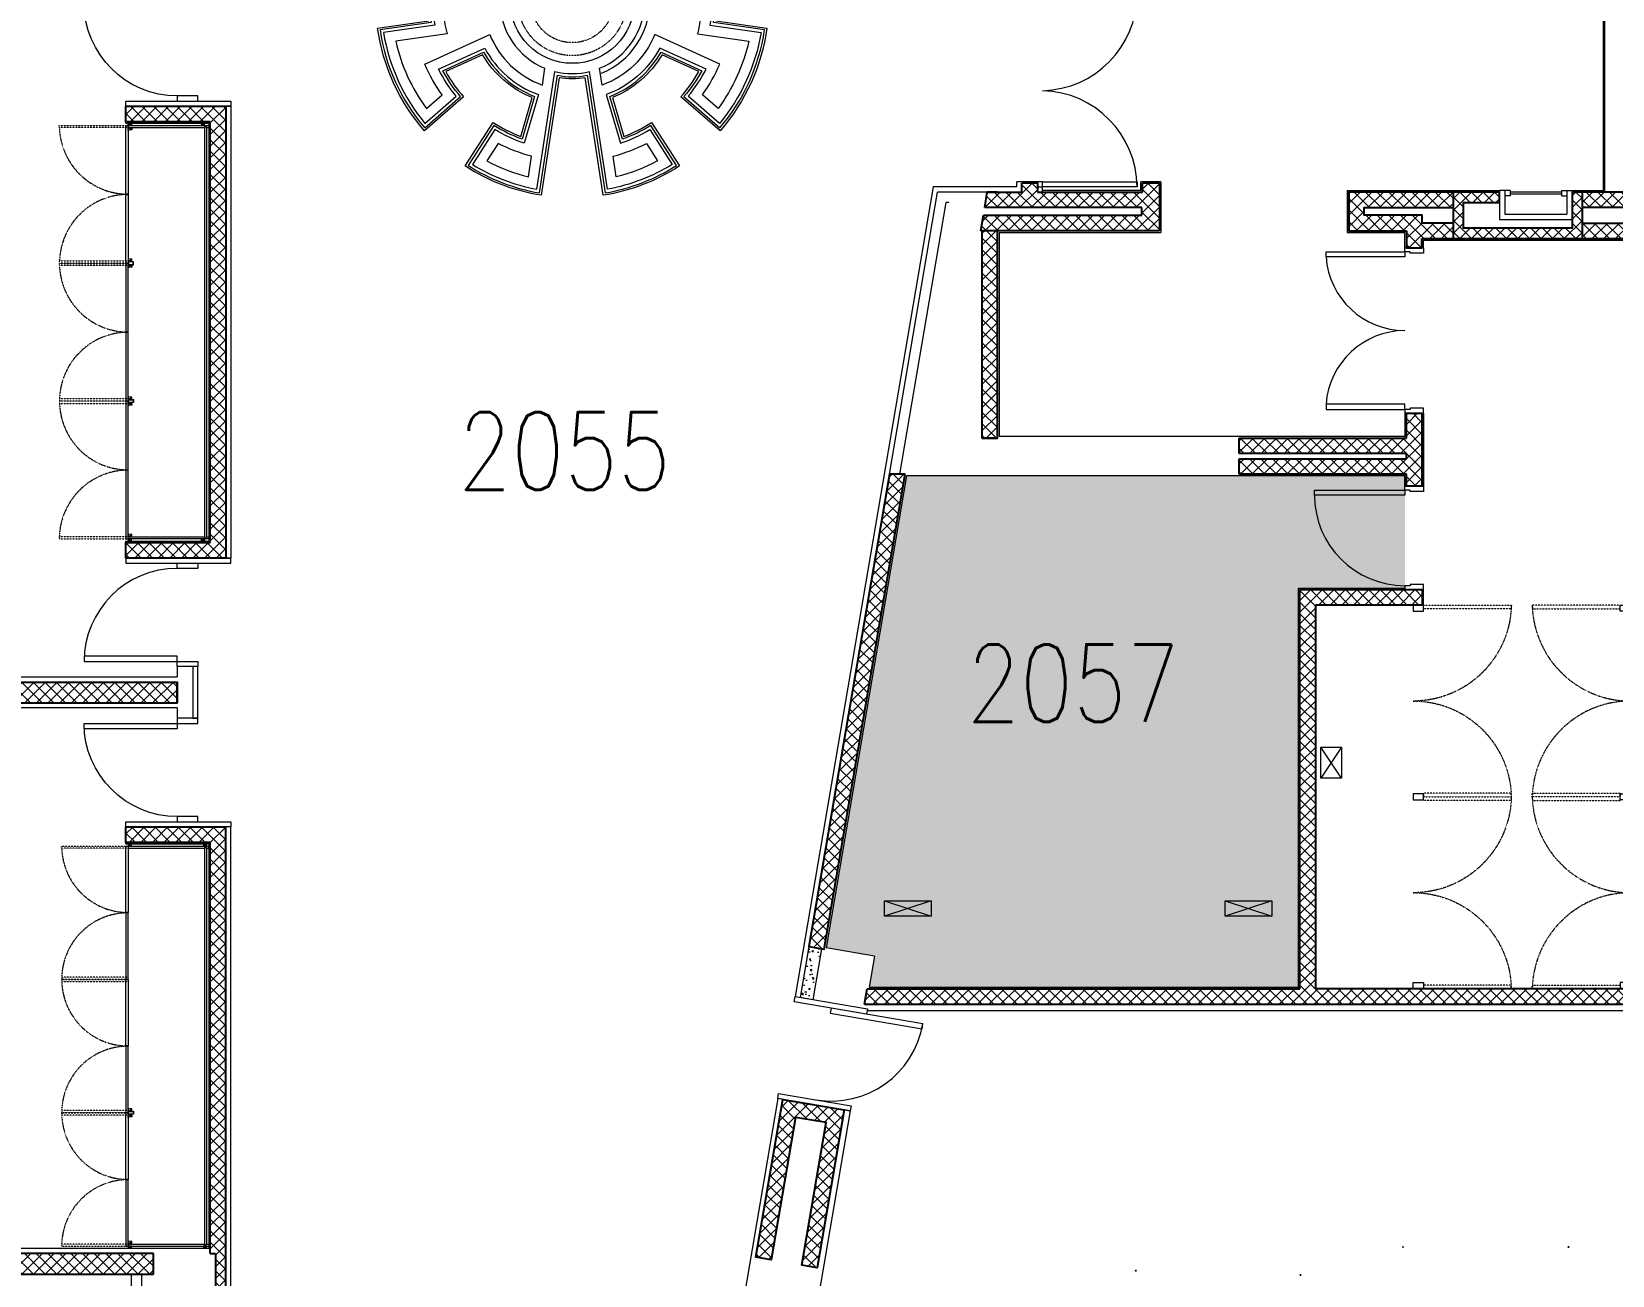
# Model space of a CAD drawing. Header units: inches. Extents: x 342932 to 557958, y 80625 to 242727.
# Drawn here: x 436405 to 451688, y 209304 to 221333 of the extents above; entities that cross this region are included whole.
import ezdxf
from ezdxf.enums import TextEntityAlignment as Align

# ---------------------------------------------------------------- set-up
doc = ezdxf.new("R2010")
doc.units = ezdxf.units.IN
doc.header["$MEASUREMENT"] = 0
doc.linetypes.add('First Floor$0$HIDDEN', pattern=[0.375, 0.25, -0.125])
for name, color, linetype, lineweight in [('0-Cubicles', 8, 'Continuous', 25), ('0-Services', 8, 'Continuous', 20), ('First Floor$0$A-G250-M-Walls-Blockwork', 7, 'Continuous', 25), ('First Floor$0$A-G250-M-Walls-Concrete', 251, 'Continuous', 20), ('First Floor$0$A-G252-H-Internal-Walls', 251, 'Continuous', 9), ('First Floor$0$A-G312-M-Wall-Finish-Plaster', 7, 'Continuous', 15), ('First Floor$0$A-G322-M-Door', 251, 'Continuous', 15), ('First Floor$0$A-G4-M-Furniture and fittings', 251, 'Continuous', 9), ('First Floor$0$A-G4-M-Furniture-and-Fittings', 251, 'Continuous', 9), ('First Floor$0$A-G4-M-Furniture-Built-In', 251, 'Continuous', 9), ('First Floor$0$A-G52-M-Cutout', 251, 'Continuous', 9), ('First Floor$0$A-G572-Fire-Hose-Cabinet', 251, 'Continuous', 15), ('First Floor$0$Z-Z001-S-Room-Name-Identification-250', 7, 'Continuous', 15)]:
    doc.layers.add(name, color=color, linetype=linetype, lineweight=lineweight)
doc.styles.add('First Floor$0$Tag-RomanS', font='romans.shx', dxfattribs={"width": 0.8})
pattern_1 = [(45, (361382.11, 239676.52), (-56.1266, 56.1266), []), (135, (361382.11, 239676.52), (-56.1266, -56.1266), [])]
pattern_2 = [(45, (361382.11, 239676.52), (-56.1266, 56.1266), []), (135, (361382.11, 239676.52), (-56.1266, -56.1266), [])]

# ---------------------------------------------------------------- blocks, each defined once
blk = doc.blocks.new('First Floor$0$Door16-Classroom C4')
at = {"layer": 'First Floor$0$A-G322-M-Door'}
for points in [[(100, 1000), (50, 1000), (50, 100), (100, 100)], [(0, 100), (50, 100), (50, -100), (0, -100)], [(950, 100), (1000, 100), (1000, -100), (950, -100)]]:
    blk.add_lwpolyline(points, close=True, dxfattribs=at)
blk.add_arc((50, 100), 900, 359.9982, 89.9896, dxfattribs=at)
blk = doc.blocks.new('First Floor$0$idf door-1000')
at = {"layer": 'First Floor$0$A-G322-M-Door'}
for points in [[(100, 1262), (50, 1262), (50, 362), (100, 362)], [(0, 710), (50, 710), (50, 0), (0, 0)], [(950, 710), (1000, 710), (1000, 0), (950, 0)]]:
    blk.add_lwpolyline(points, close=True, dxfattribs=at)
blk.add_arc((50, 362), 900, 0.011, 90.011, dxfattribs=at)
blk = doc.blocks.new('First Floor$0$Lobby Area Door1960-180')
at = {"layer": 'First Floor$0$A-G322-M-Door'}
for p, q in [((-1910, 130), (-1910, 180)), ((-50, 130), (-50, 180))]:
    blk.add_line(p, q, dxfattribs=at)
for points in [[(-1860, 180), (-1860, 1095), (-1910, 1095), (-1910, 180)], [(-100, 180), (-100, 1095), (-50, 1095), (-50, 180)], [(-1960, 130), (-1960, 180), (-1860, 180), (-1860, 130)], [(0, 130), (0, 180), (-100, 180), (-100, 130)]]:
    blk.add_lwpolyline(points, close=True, dxfattribs=at)
for centre, start, end in [((-1919, 156), 1.4588, 89.4728), ((-41, 156), 90.5272, 178.5412)]:
    blk.add_arc(centre, 939, start, end, dxfattribs=at)
blk = doc.blocks.new('First Floor$0$F-FHC')
at = {"ltscale": 0.2}
for p, q in [((700, 280), (0, 280)), ((0, 0), (0, 280)), ((650, 230), (50, 230)), ((50, 0), (50, 230)), ((650, 0), (650, 230)), ((700, 0), (700, 280)), ((50, 0), (0, 0)), ((100, 50), (50, 50)), ((50, 0), (50, 50)), ((100, 0), (50, 0)), ((100, 50), (100, 0)), ((100, 35), (600, 35)), ((100, 15), (600, 15)), ((600, 0), (600, 50)), ((600, 50), (650, 50)), ((600, 0), (650, 0)), ((650, 0), (650, 50)), ((650, 0), (700, 0))]:
    blk.add_line(p, q, dxfattribs=at)
blk = doc.blocks.new('First Floor$0$Plant Room Door 1600-180')
at = {"layer": 'First Floor$0$A-G322-M-Door'}
for points in [[(-1562, 180), (-1562, 942), (-1612, 942), (-1612, 180)], [(-138, 180), (-138, 942), (-88, 942), (-88, 180)], [(-1600, 130), (-1612, 130), (-1612, 180), (-1650, 180), (-1650, 0), (-1600, 0)], [(-100, 130), (-88, 130), (-88, 180), (-50, 180), (-50, 0), (-100, 0)]]:
    blk.add_lwpolyline(points, close=True, dxfattribs=at)
for centre, start, end in [((-1615, 179), 0.0901, 86.0243), ((-85, 179), 93.9757, 179.9099)]:
    blk.add_arc(centre, 765, start, end, dxfattribs=at)
blk = doc.blocks.new('First Floor$0$A$C647553F4')
for p, q in [((2, 0), (0, 0)), ((2, -21), (2, 0)), ((2, -21), (0, -21)), ((17, -8), (2, -8)), ((17, -13), (2, -13)), ((5, -36), (30, -36)), ((5, -39), (5, -36)), ((10, -13), (8, -36)), ((11, -3), (11, -8)), ((11, -3), (24, -3)), ((13, -5), (21, -5)), ((13, -8), (13, -5)), ((13, -15), (13, -13)), ((21, -15), (13, -15)), ((21, -5), (21, -15)), ((24, -3), (27, -36)), ((30, -39), (30, -36))]:
    blk.add_line(p, q)
at = {"elevation": 0}
blk.add_lwpolyline([(5, -36), (30, -36), (30, -39), (5, -39)], close=True, dxfattribs=at)
blk.add_circle((17, -10), 2.46)
blk = doc.blocks.new('First Floor$0$A$C05DB4EB2')
h = blk.add_hatch(color=256)
h.paths.add_polyline_path([(-13, -48), (13, -48), (13, -2), (-13, -2)], flags=16)
h.paths.add_polyline_path([(-15, -50), (15, -50), (15, 0), (-15, 0)])
for points in [[(-15, -50), (15, -50), (15, 0), (-15, 0)], [(-13, -48), (13, -48), (13, -2), (-13, -2)]]:
    blk.add_lwpolyline(points, close=True)
blk = doc.blocks.new('First Floor$0$d1000-a')
at = {"layer": 'First Floor$0$A-G322-M-Door'}
for points in [[(-130, -50), (-130, -38), (-180, -38), (-180, 0), (0, 0), (0, -50)], [(-1054, -88), (-1054, -38), (-180, -38), (-180, -88)], [(-130, -950), (-130, -962), (-180, -962), (-180, -1000), (0, -1000), (0, -950)]]:
    blk.add_lwpolyline(points, close=True, dxfattribs=at)
blk.add_arc((-180, -88), 874, 180, 270, dxfattribs=at)
blk = doc.blocks.new('First Floor$0$cb09a')
at = {"linetype": 'First Floor$0$HIDDEN', "ltscale": 0.25, "elevation": 0}
for points in [[(-100, 1848), (-949, 1848), (-948, 1813), (-100, 1813)], [(-100, -7), (-949, -7), (-948, 28), (-100, 28)], [(-100, -7), (-949, -7), (-948, -42), (-100, -42)], [(-100, -1862), (-949, -1862), (-948, -1827), (-100, -1827)]]:
    blk.add_lwpolyline(points, close=True, dxfattribs=at)
at = {"elevation": 0}
for points in [[(-100, 1848), (0, 1848), (0, 1788), (-100, 1788)], [(-100, -1862), (0, -1862), (0, -1802), (-100, -1802)]]:
    blk.add_lwpolyline(points, close=True, dxfattribs=at)
blk.add_lwpolyline([(-100, 23), (0, 23), (0, -37), (-100, -37)], close=True)
at = {"linetype": 'First Floor$0$HIDDEN', "ltscale": 0.25}
for centre, start, end in [((0, 1869), 181.2997, 270.028), ((0, -29), 89.972, 178.7003), ((0, 15), 181.2997, 270.028), ((0, -1883), 89.972, 178.7003)]:
    blk.add_arc(centre, 949, start, end, dxfattribs=at)
blk = doc.blocks.new('First Floor$0$tag-roomname')
at = {"lineweight": 18, "ltscale": 0.01, "style": 'First Floor$0$Tag-RomanS', "width": 0.8}
blk.add_attdef('ROOM_NO_2', text='', height=3, dxfattribs=at).set_placement((0, 1.612), align=Align.MIDDLE_CENTER)
at = {"linetype": 'ByBlock', "lineweight": 15, "ltscale": 0.01, "style": 'First Floor$0$Tag-RomanS', "width": 0.8, "flags": 1}
for tag, p in [('ROOM_NAME_1', (0, -2.288)), ('ROOM_NAME_2', (0, -5.744))]:
    blk.add_attdef(tag, text='', height=2.5, dxfattribs=at).set_placement(p, align=Align.MIDDLE_CENTER)
blk = doc.blocks.new('First Floor$0$Bench Type04')
at = {"layer": 'First Floor$0$A-G4-M-Furniture and fittings', "elevation": 0}
blk.add_lwpolyline([(765, 1172, 0.053574), (499, 1308), (388, 932, -0.161006), (868, 517), (1224, 680, 0.053574), (1051, 924), (1429, 1252, -0.146465), (1882, 260), (1387, 189, -0.067933), (1387, -189), (1882, -260, -0.146465), (1429, -1252), (1051, -924, 0.053574), (1224, -680), (868, -517, -0.161006), (388, -932), (499, -1308, 0.053574), (765, -1172), (1036, -1593, -0.104858), (300, -1876), (126, -739, -0.084907), (-126, -739), (-300, -1876, -0.104858), (-1036, -1593), (-765, -1172, 0.053574), (-499, -1308), (-388, -932, -0.161006), (-868, -517), (-1224, -680, 0.053574), (-1051, -924), (-1429, -1252, -0.146465), (-1882, -260), (-1387, -189, -0.067933), (-1387, 189), (-1882, 260, -0.146465), (-1429, 1252), (-1051, 924, 0.053574), (-1224, 680), (-868, 517, -0.161006), (-388, 932), (-499, 1308, 0.053574), (-765, 1172), (-1036, 1593, -0.104858), (-300, 1876), (-126, 739, -0.084907), (126, 739), (300, 1876, -0.104858), (1036, 1593), (765, 1172)], format="xyb", dxfattribs=at)
at = {"layer": 'First Floor$0$A-G4-M-Furniture and fittings'}
for points in [[(143, -716), (317, -1853, 0.099478), (1008, -1587), (759, -1200, -0.053835), (486, -1334), (364, -921, 0.1703), (859, -491), (1252, -671, -0.053835), (1080, -922), (1427, -1224, 0.141065), (1859, -277), (1364, -206, 0.075164), (1364, 206), (1859, 277, 0.141065), (1427, 1224), (1080, 922, -0.053835), (1252, 671), (859, 491, 0.1703), (364, 921), (486, 1334, -0.053835), (759, 1200), (1008, 1587, 0.099478), (317, 1853), (143, 716, 0.098977), (-143, 716), (-317, 1853, 0.099478), (-1008, 1587), (-759, 1200, -0.053835), (-486, 1334), (-364, 921, 0.1703), (-859, 491), (-1252, 671, -0.053835), (-1080, 922), (-1427, 1224, 0.141065), (-1859, 277), (-1364, 206, 0.075164), (-1364, -206), (-1859, -277, 0.141065), (-1427, -1224), (-1080, -922, -0.053835), (-1252, -671), (-859, -491, 0.1703), (-364, -921), (-486, -1334, -0.053835), (-759, -1200), (-1008, -1587, 0.099478), (-317, -1853), (-143, -716, 0.098977), (143, -716)], [(-168, 680), (-342, 1818, 0.0912), (-966, 1578), (-750, 1241, -0.054208), (-466, 1373), (-328, 902, 0.184997), (-847, 453), (-1293, 656, -0.054208), (-1122, 919), (-1424, 1181, 0.13276), (-1825, 303), (-1330, 232, 0.086431), (-1330, -232), (-1825, -303, 0.13276), (-1424, -1181), (-1122, -919, -0.054208), (-1293, -656), (-847, -453, 0.184997), (-328, -902), (-466, -1373, -0.054208), (-750, -1241), (-966, -1578, 0.0912), (-342, -1818), (-168, -680)], [(168, 680), (342, 1818, -0.0912), (966, 1578), (750, 1241, 0.054208), (466, 1373), (328, 902, -0.184997), (847, 453), (1293, 656, 0.054208), (1122, 919), (1424, 1181, -0.13276), (1825, 303), (1330, 232, -0.086431), (1330, -232), (1825, -303, -0.13276), (1424, -1181), (1122, -919, 0.054208), (1293, -656), (847, -453, -0.184997), (328, -902), (466, -1373, 0.054208), (750, -1241), (966, -1578, -0.0912), (342, -1818), (168, -680)], [(-264, 648), (-289, 810, 0.214771), (-798, 320), (-1426, 607, -0.055297), (-1258, 905), (-1410, 1037, 0.10312), (-1707, 387), (-1210, 315, 0.128213), (-1210, -315), (-1707, -387, 0.10312), (-1410, -1037), (-1258, -905, -0.055297), (-1426, -607), (-798, -320, 0.214771), (-289, -810), (-264, -648)], [(264, 648), (289, 810, -0.214771), (798, 320), (1426, 607, 0.055297), (1258, 905), (1410, 1037, -0.10312), (1707, 387), (1210, 315, -0.128213), (1210, -315), (1707, -387, -0.10312), (1410, -1037), (1258, -905, 0.055297), (1426, -607), (798, -320, -0.214771), (289, -810), (264, -648)]]:
    blk.add_lwpolyline(points, format="xyb", dxfattribs=at)
for points in [[(-394, 1499), (-424, 1698, 0.061602), (-825, 1543), (-717, 1374, -0.055965), (-394, 1499)], [(394, 1499), (424, 1698, -0.061602), (825, 1543), (717, 1374, 0.055965), (394, 1499)], [(-394, -1499, -0.055965), (-717, -1374), (-825, -1543, 0.061602), (-424, -1698), (-394, -1499)], [(394, -1499, 0.055965), (717, -1374), (825, -1543, -0.061602), (424, -1698), (394, -1499)]]:
    blk.add_lwpolyline(points, format="xyb", close=True, dxfattribs=at)
blk.add_circle((0, 0), 600, dxfattribs=at)
at = {"layer": 'First Floor$0$A-G4-M-Furniture and fittings', "linetype": 'First Floor$0$HIDDEN', "ltscale": 0.35}
for radius in [525, 400]:
    blk.add_circle((0, 0, 0), radius, dxfattribs=at)
at = {"layer": 'First Floor$0$A-G4-M-Furniture and fittings'}
for centre, radius, start, end in [((0, 0), 700, 112.1819, 247.8181), ((0, 0), 700, 76.1207, 103.8793), ((0, 0, 0), 700, 292.1819, 67.8181), ((0, 0, 0), 750, 292.1819, 67.8181), ((0, 0, 0), 700, 256.1207, 283.8793)]:
    blk.add_arc(centre, radius, start, end, dxfattribs=at)

msp = doc.modelspace()

# ---------------------------------------------------------------- hatches: boundary and pattern name
at = {"layer": '0-Services', "lineweight": 35}
h = msp.add_hatch(dxfattribs=at)
h.set_pattern_fill('ANGLE', color=256)
h.set_pattern_definition([(0, (354539.678, 239632.636), (0, 6.985), [5.08, -1.905]), (90, (354539.678, 239632.636), (-6.985, 4e-16), [5.08, -1.905])])
h.paths.add_polyline_path([(444863.5, 217036.5), (449682.5, 217036.5), (449682.5, 215951.5), (448652.1, 215951.5), (448652.1, 212091.5), (444501.6, 212091.5), (444552.7, 212391.5), (444085.3, 212471.2)])
h.paths.add_polyline_path([(451942.6, 216961.5), (457482.1, 216961.5), (457482.1, 212091.5), (453147.1, 212091.5), (453147.1, 212441.5), (452972.5, 212441.5), (452972.5, 215951.5), (451942.5, 215955.5)])
at = {"layer": 'First Floor$0$A-G252-H-Internal-Walls'}
h = msp.add_hatch(dxfattribs=at)
h.set_pattern_fill('ANSI37', color=256, scale=25, style=0)
h.set_pattern_definition(pattern_1)
h.paths.add_polyline_path([(438282.1, 220611.5), (437317.1, 220611.5), (437317.1, 220461.5), (438132.1, 220461.5), (438132.1, 216391.5), (437317.1, 216391.5), (437317.1, 216241.5), (438282.1, 216241.5)])
h = msp.add_hatch(dxfattribs=at)
h.set_pattern_fill('ANSI37', color=256, scale=25, style=0)
h.set_pattern_definition(pattern_1)
h.paths.add_polyline_path([(447309.1, 219866.5), (447144.1, 219866.5), (447144.1, 219781.5), (446129.1, 219781.5), (446129.1, 219866.5), (445979.1, 219866.5), (445979.1, 219781.5), (445645, 219781.5), (445619.4, 219631.5), (447139.1, 219631.5), (447139.1, 219556.5), (445606.6, 219556.5), (445581.1, 219406.5), (447309.1, 219406.5)])
h = msp.add_hatch(dxfattribs=at)
h.set_pattern_fill('ANSI37', color=256, scale=25, style=0)
h.set_pattern_definition(pattern_2)
h.paths.add_polyline_path([(449139.1, 219781.5), (449139.1, 219406.5), (449698.5, 219406.5), (449698.5, 219241.5), (449848.5, 219241.5), (449848.5, 219331.5), (450148.5, 219331.5), (450148.5, 219481.5), (449848.5, 219481.5), (449848.5, 219556.5), (449289.1, 219556.5), (449289.1, 219631.5), (450148.5, 219631.5), (450148.5, 219781.5)])
h = msp.add_hatch(dxfattribs=at)
h.set_pattern_fill('ANSI37', color=256, scale=25, style=0)
h.set_pattern_definition([(45, (446733.55, 233588.19), (-56.1266, 56.1266), []), (135, (446733.55, 233588.19), (-56.1266, -56.1266), [])])
h.paths.add_polyline_path([(451398.5, 219781.5), (451298.5, 219781.5), (451298.5, 219516.5), (451298.5, 219516.5), (451298.5, 219431.5), (450248.5, 219431.5), (450248.5, 219681.5), (450598.5, 219681.5), (450598.5, 219781.5), (450148.5, 219781.5), (450148.5, 219631.5), (450148.5, 219631.5), (450148.5, 219331.5), (451398.5, 219331.5)])
h = msp.add_hatch(dxfattribs=at)
h.set_pattern_fill('ANSI37', color=256, scale=25, style=0)
h.set_pattern_definition(pattern_2)
h.paths.add_polyline_path([(455498.5, 219781.5), (452882.1, 219781.5), (452882.1, 219631.5), (455348.5, 219631.5), (455348.5, 219556.5), (452882.1, 219556.5), (452882.1, 219406.5), (455348.5, 219406.5), (455348.5, 219241.5), (455498.5, 219241.5), (455498.5, 219406.5)])
h.paths.add_polyline_path([(452882.1, 219781.5), (451788.5, 219781.5), (451788.5, 219631.5), (452882.1, 219631.5)])
h.paths.add_polyline_path([(452882.1, 219556.5), (452482.1, 219556.5), (452482.1, 219481.5), (451398.5, 219481.5), (451398.5, 219331.5), (452482.1, 219331.5), (452482.1, 219241.5), (452632.1, 219241.5), (452632.1, 219406.5), (452882.1, 219406.5)])
h.paths.add_polyline_path([(451788.5, 219781.5), (451613.5, 219781.5), (451398.5, 219781.5), (451398.5, 219631.5), (451788.5, 219631.5)])
h = msp.add_hatch(dxfattribs=at)
h.set_pattern_fill('ANSI37', color=256, scale=25, style=0)
h.set_pattern_definition(pattern_1)
h.paths.add_polyline_path([(445593.2, 217401.5), (445743.2, 217401.5), (445743.2, 219406.5), (445593.2, 219406.5)])
h = msp.add_hatch(dxfattribs=at)
h.set_pattern_fill('ANSI37', color=256, scale=25, style=0)
h.set_pattern_definition(pattern_2)
h.paths.add_polyline_path([(449847.5, 217641.5), (449697.5, 217641.5), (449697.5, 217401.5), (448080.2, 217401.5), (448080.2, 217251.5), (449697.5, 217251.5), (449697.5, 217201.5), (448080.2, 217201.5), (448080.2, 217051.5), (449697.5, 217051.5), (449697.5, 216936.5), (449847.5, 216936.5)])
h = msp.add_hatch(dxfattribs=at)
h.set_pattern_fill('ANSI37', color=256, scale=25, style=0)
h.set_pattern_definition([(45, (361382.11, 239676.52), (-56.1266, 56.1266), []), (135, (361382.11, 239676.52), (-56.1266, -56.1266), [])])
h.paths.add_polyline_path([(444850.8, 217051.5), (444698.7, 217051.5), (443920.1, 212484.2), (444068, 212459)])
h = msp.add_hatch(dxfattribs=at)
h.set_pattern_fill('ANSI37', color=256, scale=25, style=0)
h.set_pattern_definition(pattern_1)
h.paths.add_polyline_path([(448667.5, 212076.5), (444483.8, 212076.5), (444458.2, 211926.5), (452632.1, 211926.5), (452632.1, 212076.5), (448817.5, 212076.5), (448817.5, 215786.5), (449848.5, 215786.5), (449848.5, 215936.5), (448667.5, 215936.5)])
h = msp.add_hatch(dxfattribs=at)
h.set_pattern_fill('ANSI37', color=256, scale=25, style=0)
h.set_pattern_definition(pattern_1)
h.paths.add_polyline_path([(437812.1, 214841.5), (437812.1, 215041.5), (427982.1, 215041.5), (427982.1, 214841.5)])
h = msp.add_hatch(dxfattribs=at)
h.set_pattern_fill('ANSI37', color=256, scale=25, style=0)
h.set_pattern_definition(pattern_1)
h.paths.add_polyline_path([(438282.1, 213641.5), (437317.1, 213641.5), (437317.1, 213491.5), (438132.1, 213491.5), (438132.1, 209516.5), (438182.1, 209516.5), (438182.1, 208916.5), (438132.1, 208916.5), (438132.1, 203851.5), (437317.1, 203851.5), (437317.1, 203701.5), (438282.1, 203701.5)])
h = msp.add_hatch(dxfattribs=at)
h.set_pattern_fill('AR-CONC', color=256, angle=90, style=0)
h.set_pattern_definition([(140, (361382.11, 239676.52), (15.93909, 182.18467), [19.05, -209.55]), (85, (361382.11, 239676.52), (-191.05664, -35.24283), [15.24, -167.64]), (190.451, (361383.44, 239691.7), (-175.1167, 146.9425), [16.19, -178.09]), (136.1842, (361331.31, 239676.52), (42.0423, 271.07904), [28.575, -314.325]), (186.6356, (361334.82, 239699.1), (-247.42556, 237.4042), [24.285, -267.135]), (81.184, (361331.3, 239676.52), (-247.4251, 237.4046), [22.86, -251.46]), (111, (361344.01, 239701.92), (102.26552, 151.61488), [19.05, -209.55]), (56, (361344.01, 239701.92), (-184.18797, 61.80203), [15.24, -167.64]), (161.4514, (361352.54, 239714.56), (-81.92286, 213.4165), [16.19, -178.09]), (127.5, (361382.114, 239676.52), (-84.55504, 3.088603), [0, -165.608, 0, -170.18, 0, -168.275]), (97.5, (361382.11, 239676.52), (-100.180575, 66.81966), [0, -97.028, 0, -161.798, 0, -64.135]), (57.5, (361382.114, 239619.88), (5.728744, 135.590595), [0, -63.5, 0, -198.12, 0, -262.89]), (47.5, (361382.11, 239594.48), (-25.42649, 148.12918), [0, -82.55, 0, -131.572, 0, -186.69])])
h.paths.add_polyline_path([(443836.1, 211991.3), (443958.5, 211970.4), (444042.5, 212463.3), (443920.1, 212484.2)])
h = msp.add_hatch(dxfattribs=at)
h.set_pattern_fill('ANSI37', color=256, scale=25, style=0)
h.set_pattern_definition(pattern_1)
h.paths.add_polyline_path([(457647.1, 209566.5), (457497.1, 209566.5), (457497.1, 209451.5), (454467.1, 209451.5), (454467.1, 211926.5), (454317.1, 211926.5), (454317.1, 208511.5), (454467.1, 208511.5), (454467.1, 209301.5), (457497.1, 209301.5), (457497.1, 202172.7, -0.0109527), (455782.1, 202087.5), (455782.1, 203343.4), (455632.1, 203343.4), (455632.1, 202083.6, -0.0185337), (452727.4, 202121.9), (452722.4, 202031.8), (452353, 202052.1), (452357.9, 202142.2, -0.0149736), (450020.1, 202352.3), (450008.9, 202262.7), (449641.8, 202308.7), (449653, 202398.1, -0.0163816), (447118.6, 202811.7), (447100.7, 202723.2), (446738.1, 202796.6), (446756, 202885, -0.0130279), (444767.4, 203350.6), (444744.1, 203263.4), (444386.6, 203358.8), (444409.9, 203446, -0.0089966), (443055.7, 203840.5), (443091.6, 204050.6), (442499.9, 204151.6), (442313.9, 203060.7), (443631.4, 202836.1), (443810.3, 203458.1, 0.0839894), (456853.9, 201981.7), (456853.9, 201380.8, 0.0059157), (457797.1, 201443), (457797.1, 202195.3, -0.0009595), (457647.1, 202183.7)])
h.paths.add_polyline_path([(457647.1, 202033.3), (457647.1, 201582, -0.0040493), (457003.9, 201539.4), (457003.9, 201990.2, 0.0040958)], flags=16)
h.paths.add_polyline_path([(443666.3, 203499.8), (443524.4, 203006.5), (442487, 203183.4), (442622.5, 203978.5), (442918.5, 203928), (442885.8, 203736.5, 0.0051821)], flags=16)
h = msp.add_hatch(dxfattribs=at)
h.set_pattern_fill('ANSI37', color=256, scale=25, style=0)
h.set_pattern_definition(pattern_1)
h.paths.add_polyline_path([(444259.6, 210904.7), (443668.1, 211005.5), (443407.9, 209478.9), (443555.8, 209453.7), (443790.8, 210832.4), (444086.5, 210782), (443851.5, 209403.3), (443999.4, 209378.1)])
h = msp.add_hatch(dxfattribs=at)
h.set_pattern_fill('ANSI37', color=256, scale=25, style=0)
h.set_pattern_definition([(45, (361382.11, 239681.52), (-56.1266, 56.1266), []), (135, (361382.11, 239681.52), (-56.1266, -56.1266), [])])
h.paths.add_polyline_path([(437582.1, 209516.5), (427982.1, 209516.5), (427982.1, 209316.5), (437582.1, 209316.5)])

# ---------------------------------------------------------------- linework, layer by layer
at = {"layer": '0-Cubicles', "color": 250}
for centre in [(449669.8, 209526.5), (451269.8, 209526.5), (447085.7, 209296.8), (448678.5, 209257.2)]:
    msp.add_arc(centre, 50, 90, 102.54958, dxfattribs=at)
at = {"layer": 'First Floor$0$A-G250-M-Walls-Blockwork'}
for p, q in [((437317.1, 220611.5), (438282.1, 220611.5)), ((437317.1, 220461.5), (437317.1, 220611.5)), ((438282.1, 220611.5), (438282.1, 216241.5)), ((438132.1, 220461.5), (437317.1, 220461.5)), ((438132.1, 216391.5), (438132.1, 220461.5)), ((445619.4, 219631.5, 0), (445645, 219781.5, 0)), ((445645, 219781.5, 0), (445979.1, 219781.5)), ((446129.1, 219866.5), (445979.1, 219866.5)), ((445979.1, 219781.5), (445979.1, 219866.5)), ((445979.1, 219781.5), (445979.6, 219781.5)), ((446129.1, 219866.5), (446129.1, 219781.5)), ((446129.1, 219781.5), (447144.1, 219781.5)), ((447144.1, 219781.5), (447144.1, 219866.5)), ((447309.1, 219866.5), (447144.1, 219866.5)), ((447144.1, 219781.5), (447144.1, 219866.5)), ((447309.1, 219866.5), (447309.1, 219406.5)), ((447139.1, 219631.5), (445619.4, 219631.5, 0)), ((447139.1, 219556.5), (447139.1, 219631.5)), ((445581.1, 219406.5, 0), (445606.6, 219556.5, 0)), ((445606.6, 219556.5, 0), (447139.1, 219556.5)), ((445593.2, 219406.5, 0), (445581.1, 219406.5, 0)), ((447309.1, 219406.5), (445743.2, 219406.5, 0)), ((449697.5, 219406.5), (449697.5, 219241.5)), ((449847.5, 219241.5), (449847.5, 219331.5)), ((449848.5, 219331.5), (450148.5, 219331.5)), ((449697.5, 219241.5), (449847.5, 219241.5)), ((449697.5, 217401.5), (449697.5, 217641.5)), ((449698.5, 217641.5), (449848.5, 217641.5)), ((449847.5, 217641.5, 0), (449847.5, 216936.5, 0)), ((445743.2, 217401.5, 0), (445593.2, 217401.5, 0)), ((448080.2, 217251.5), (448080.2, 217401.5)), ((448080.2, 217401.5), (449697.5, 217401.5)), ((449697.5, 217251.5), (448080.2, 217251.5)), ((448080.2, 217201.5), (449697.5, 217201.5)), ((448080.2, 217051.5), (448080.2, 217201.5)), ((449697.5, 217201.5), (449697.5, 217251.5)), ((449697.5, 217051.5), (448080.2, 217051.5)), ((449697.5, 216936.5), (449697.5, 217051.5)), ((449847.5, 216936.5), (449697.5, 216936.5)), ((437317.1, 216241.5), (437317.1, 216391.5)), ((437317.1, 216391.5), (438132.1, 216391.5)), ((438282.1, 216241.5), (437317.1, 216241.5)), ((448667.5, 212076.5), (448667.5, 215936.5)), ((448667.5, 215936.5, 0), (449848.5, 215936.5, 0)), ((449848.5, 215936.5, 0), (449848.5, 215786.5, 0)), ((448817.5, 215786.5), (448817.5, 212076.5)), ((449848.5, 215786.5, 0), (448817.5, 215786.5, 0)), ((437317.1, 213491.5), (437317.1, 213641.5)), ((437317.1, 213641.5), (438282.1, 213641.5)), ((438282.1, 203701.5, 0), (438282.1, 213641.5)), ((438132.1, 213491.5), (437317.1, 213491.5)), ((438132.1, 209516.5), (438132.1, 213491.5)), ((444458.2, 211926.5, 0), (444483.8, 212076.5)), ((444483.8, 212076.5, 0), (448667.5, 212076.5, 0)), ((452632.1, 212076.5, 0), (448817.5, 212076.5, 0)), ((444458.2, 211926.5), (452632.1, 211926.5)), ((437582.1, 209316.5), (437582.1, 209516.5)), ((438132.1, 209516.5), (438182.1, 209516.5)), ((438182.1, 209516.5), (438182.1, 208916.5))]:
    msp.add_line(p, q, dxfattribs=at)
for points in [[(445743.2, 219781.5), (445645, 219781.5)], [(445593.2, 217401.5), (445743.2, 217401.5), (445743.2, 219406.5), (445593.2, 219406.5), (445593.2, 217401.5)], [(427982.1, 215041.5), (437812.1, 215041.5), (437812.1, 214841.5), (437812.1, 215041.5)], [(427982.1, 214841.5), (437812.1, 214841.5)], [(437582.1, 209516.5), (427982.1, 209516.5), (427982.1, 209316.5), (437582.1, 209316.5)]]:
    msp.add_lwpolyline(points, dxfattribs=at)
at = {"layer": 'First Floor$0$A-G250-M-Walls-Blockwork', "elevation": 0}
for points in [[(450148.5, 219781.5), (449139.1, 219781.5), (449139.1, 219406.5), (449698.5, 219406.5)], [(451398.5, 219331.5), (451398.5, 219781.5), (451298.5, 219781.5), (451298.5, 219431.5), (450248.5, 219431.5), (450248.5, 219681.5), (450598.5, 219681.5), (450598.5, 219781.5), (450148.5, 219781.5), (450148.5, 219331.5), (451398.5, 219331.5)], [(451398.5, 219331.5), (452482.1, 219331.5), (452482.1, 219241.5), (452632.1, 219241.5), (452632.1, 219406.5), (455348.5, 219406.5), (455348.5, 219241.5), (455498.5, 219241.5), (455498.5, 219406.5), (455498.5, 219781.5), (451398.5, 219781.5)], [(450148.5, 219481.5), (449848.5, 219481.5), (449848.5, 219556.5), (449289.1, 219556.5), (449289.1, 219631.5), (450148.5, 219631.5)], [(451398.5, 219481.5), (452482.1, 219481.5), (452482.1, 219556.5), (455348.5, 219556.5), (455348.5, 219631.5), (451398.5, 219631.5)], [(444850.8, 217051.5), (444698.7, 217051.5), (443920.1, 212484.2), (444068, 212459), (444850.8, 217051.5)]]:
    msp.add_lwpolyline(points, dxfattribs=at)
msp.add_lwpolyline([(443668.1, 211005.5), (444259.6, 210904.7), (443999.4, 209378.1), (443851.5, 209403.3), (444086.5, 210782), (443790.8, 210832.4), (443555.8, 209453.7), (443407.9, 209478.9)], close=True, dxfattribs=at)
at = {"layer": 'First Floor$0$A-G250-M-Walls-Concrete'}
for p, q in [((451613.5, 232066.5), (451613.5, 219781.5)), ((451613.5, 219781.5), (451963.5, 219781.5)), ((443920.1, 212484.2, 0), (443836.1, 211991.3, 0)), ((444042.5, 212463.3), (443920.1, 212484.2, 0)), ((444042.5, 212463.3), (443958.5, 211970.4)), ((443958.5, 211970.4), (443836.1, 211991.3)), ((443958.5, 211970.4), (443836.1, 211991.3))]:
    msp.add_line(p, q, dxfattribs=at)
at = {"layer": 'First Floor$0$A-G312-M-Wall-Finish-Plaster'}
for p, q in [((451598.5, 221726.5, 0), (451598.5, 219796.5, 0)), ((438282.1, 220611.5), (438332.1, 220611.5)), ((438332.1, 220611.5), (438332.1, 216241.5)), ((437317.1, 220446.5), (437317.1, 220461.5)), ((437317.1, 220446.5), (438117.1, 220446.5)), ((438117.1, 220446.5), (438117.1, 216406.5)), ((445121.8, 219831.5, 0), (443786.8, 211999.7, 0)), ((444698.7, 217051.5, 0), (445164, 219781.5, 0)), ((445929.1, 219831.5, 0), (445121.8, 219831.5, 0)), ((445645, 219781.5), (445164, 219781.5)), ((446129.1, 219881.5), (445929.1, 219881.5)), ((445929.1, 219831.5, 0), (445929.1, 219881.5)), ((446129.1, 219866.5), (446129.1, 219881.5)), ((447129.1, 219796.5), (446179.1, 219796.5)), ((446179.1, 219781.5), (446179.1, 219796.5)), ((447129.1, 219796.5), (447129.1, 219881.5, 0)), ((447324.1, 219881.5), (447129.1, 219881.5)), ((447324.1, 219881.5), (447324.1, 219391.5)), ((449124.1, 219796.5), (449124.1, 219391.5)), ((449124.1, 219796.5), (450598.5, 219796.5)), ((450598.5, 219796.5), (450598.5, 219781.5)), ((451298.5, 219796.5, 0), (451598.5, 219796.5, 0)), ((451298.5, 219796.5, 0), (451298.5, 219781.5)), ((444800.1, 217051.5, 0), (445248.4, 219681.5, 0)), ((445272.9, 219681.5), (445248.4, 219681.5)), ((445758.2, 219391.5, 0), (445758.2, 217416.5)), ((445758.2, 219391.5, 0), (447324.1, 219391.5)), ((449124.1, 219391.5), (449683.5, 219391.5, 0)), ((449682.5, 219241.5, 0), (449682.5, 219391.5)), ((449698.5, 219241.5, 0), (449682.5, 219241.5, 0)), ((449847.5, 219241.5, 0), (449862.5, 219241.5, 0)), ((449862.5, 219241.5, 0), (449862.5, 219316.5)), ((449863.5, 219316.5, 0), (450133.5, 219316.5, 0)), ((450133.5, 219316.5), (452467.1, 219316.5)), ((449682.5, 217641.5, 0), (449682.5, 217416.5)), ((449698.5, 217641.5, 0), (449683.5, 217641.5, 0)), ((449847.5, 217641.5, 0), (449862.5, 217641.5, 0)), ((449862.5, 217641.5, 0), (449862.5, 216936.5, 0)), ((449682.5, 217416.5), (445758.2, 217416.5)), ((444863.5, 217036.5), (444085.3, 212471.2, 0)), ((449682.5, 217036.5), (444863.5, 217036.5)), ((449682.5, 216936.5, 0), (449682.5, 217036.5)), ((449697.5, 216936.5, 0), (449682.5, 216936.5, 0)), ((449847.5, 216936.5, 0), (449862.5, 216936.5, 0)), ((437317.1, 216406.5), (438117.1, 216406.5)), ((438282.1, 216241.5), (438332.1, 216241.5)), ((448652.1, 212091.5, 0), (448652.1, 215951.5, 0)), ((448652.1, 215951.5, 0), (449682.5, 215951.5, 0)), ((449862.5, 215786.5, 0), (449862.5, 215936.5, 0)), ((427882.1, 215091.5), (437812.1, 215091.5)), ((437812.1, 215191.5), (437812.1, 215091.5)), ((437812.1, 214791.5), (437812.1, 214691.5)), ((438332.1, 213641.5), (438282.1, 213641.5)), ((438332.1, 203651.5, 0), (438332.1, 213641.5)), ((437317.1, 213476.5), (437317.1, 213491.5)), ((437317.1, 213476.5), (438117.1, 213476.5)), ((438117.1, 213476.5), (438117.1, 209566.5, 0)), ((444552.7, 212391.5), (444085.3, 212471.2)), ((444552.7, 212391.5), (444501.6, 212091.5, 0)), ((444501.6, 212091.5, 0), (448652.1, 212091.5, 0)), ((444484.4, 211866.5), (454257.1, 211866.5)), ((443618.8, 211013.9), (442618.6, 205145.8, 0)), ((443668.1, 211005.5), (443618.8, 211013.9)), ((444318.7, 210894.6), (443947.6, 208717.4, 0)), ((444259.6, 210904.7), (444318.7, 210894.6)), ((437367.1, 209316.5, 0), (437367.1, 208951.5, 0)), ((437467.1, 209316.5, 0), (437467.1, 209051.5, 0))]:
    msp.add_line(p, q, dxfattribs=at)
for points in [[(437812.1, 214791.5), (428182.1, 214791.5), (428182.1, 214256.5), (427882.1, 214256.5)], [(427882.1, 210096.5), (428182.1, 210096.5), (428182.1, 209566.5), (438117.1, 209566.5)]]:
    msp.add_lwpolyline(points, dxfattribs=at)
at = {"layer": 'First Floor$0$A-G322-M-Door'}
for points in [[(437317.1, 220661.5), (438332.1, 220661.5), (438332.1, 220611.5), (437317.1, 220611.5)], [(437317.1, 216191.5), (438332.1, 216191.5), (438332.1, 216241.5), (437317.1, 216241.5)], [(438012.1, 215191.5), (437962.1, 215191.5), (437962.1, 214691.5), (438012.1, 214691.5)], [(437317.1, 213691.5), (438332.1, 213691.5), (438332.1, 213641.5), (437317.1, 213641.5)]]:
    msp.add_lwpolyline(points, close=True, dxfattribs=at)
at = {"layer": 'First Floor$0$A-G4-M-Furniture-Built-In'}
for p, q in [((437339.1, 220426.5), (437369.1, 220446.5)), ((437339.1, 220446.5), (437369.1, 220426.5)), ((437339.1, 220426.5), (438117.1, 220426.5)), ((437339.1, 220406.5), (437339.1, 220426.5)), ((437339.1, 220406.5), (438077.1, 220406.5)), ((438077.1, 220426.5), (438047.1, 220446.5)), ((438077.1, 220446.5), (438047.1, 220426.5)), ((438077.1, 220411.5), (438077.1, 216441.5)), ((438077.1, 220411.5), (438097.1, 220411.5)), ((438097.1, 220411.5), (438097.1, 216441.5)), ((438097.1, 220406.5), (438117.1, 220406.5)), ((438117.1, 220426.5), (438117.1, 220406.5)), ((437317.1, 219095.2), (437337.1, 219095.2)), ((437339.1, 216426.5), (437369.1, 216406.5)), ((437339.1, 216406.5), (437369.1, 216426.5)), ((438077.1, 216426.5), (438047.1, 216406.5)), ((438077.1, 216406.5), (438047.1, 216426.5)), ((438077.1, 216441.5), (438097.1, 216441.5)), ((438097.1, 216446.5), (438117.1, 216446.5)), ((438117.1, 216446.5), (438117.1, 216426.5)), ((437317.1, 216391.5), (437317.1, 216406.5)), ((437339.1, 213456.5), (438117.1, 213456.5)), ((437339.1, 213436.5), (438077.1, 213436.5)), ((438067.1, 213476.5, 0), (438097.1, 213456.5, 0)), ((438067.1, 213456.5, 0), (438097.1, 213476.5, 0)), ((438077.1, 213441.5), (438077.1, 209601.5, 0)), ((438077.1, 213441.5), (438097.1, 213441.5)), ((438097.1, 213441.5), (438097.1, 209601.5, 0)), ((438097.1, 213436.5), (438117.1, 213436.5)), ((438117.1, 213436.5), (438117.1, 213456.5)), ((437339.1, 209606.5), (438077.1, 209606.5)), ((437339.1, 209606.5), (437339.1, 209586.5)), ((437339.1, 209586.5), (438117.1, 209586.5)), ((437339.1, 209586.5), (437369.1, 209566.5)), ((437339.1, 209566.5), (437369.1, 209586.5)), ((438067.1, 209586.5, 0), (438097.1, 209566.5, 0)), ((438067.1, 209566.5, 0), (438097.1, 209586.5, 0)), ((438077.1, 209601.5, 0), (438097.1, 209601.5)), ((438097.1, 209606.5), (438117.1, 209606.5)), ((438117.1, 209606.5), (438117.1, 209586.5))]:
    msp.add_line(p, q, dxfattribs=at)
at = {"layer": 'First Floor$0$A-G4-M-Furniture-Built-In', "linetype": 'First Floor$0$HIDDEN', "ltscale": 0.25}
for p, q in [((437339.1, 213476.5), (437369.1, 213456.5)), ((437339.1, 213456.5), (437369.1, 213476.5)), ((437339.1, 213456.5), (437339.1, 213436.5))]:
    msp.add_line(p, q, dxfattribs=at)
for points in [[(436672.4, 220426.5), (437337.1, 220426.5), (437337.1, 220406.5), (436672.4, 220406.5)], [(436674.4, 219115.2), (437337.1, 219115.2), (437337.1, 219095.2), (436674.4, 219095.2)], [(436674.4, 219091.2), (437337.1, 219091.2), (437337.1, 219071.2), (436674.4, 219071.2)], [(436674.4, 217761.9), (437337.1, 217761.9), (437337.1, 217781.9), (436674.4, 217781.9)], [(436674.4, 217737.9), (437337.1, 217737.9), (437337.1, 217757.9), (436674.4, 217757.9)], [(436672.4, 216426.5), (437337.1, 216426.5), (437337.1, 216446.5), (436672.4, 216446.5)], [(437337.1, 213436.5), (436695.1, 213436.5), (436695.1, 213456.5), (437337.1, 213456.5)], [(437369.1, 213456.5), (437369.1, 213476.5), (437339.1, 213476.5), (437339.1, 213456.5)], [(437337.1, 212188.5), (436696.1, 212188.5), (436696.1, 212168.5), (437337.1, 212168.5)], [(437337.1, 212144.5), (436696.1, 212144.5), (436696.1, 212164.5), (437337.1, 212164.5)], [(437337.1, 210898.5), (436696.1, 210898.5), (436696.1, 210878.5), (437337.1, 210878.5)], [(437337.1, 210854.5), (436696.1, 210854.5), (436696.1, 210874.5), (437337.1, 210874.5)], [(437337.1, 209606.5), (436695.1, 209606.5), (436695.1, 209586.5), (437337.1, 209586.5)]]:
    msp.add_lwpolyline(points, close=True, dxfattribs=at)
at = {"layer": 'First Floor$0$A-G4-M-Furniture-Built-In'}
for points in [[(437317.1, 219761.9), (437317.1, 220426.5), (437337.1, 220426.5), (437337.1, 219761.9)], [(437369.1, 220446.5), (437369.1, 220426.5), (437339.1, 220426.5), (437339.1, 220446.5)], [(438047.1, 220446.5), (438047.1, 220426.5), (438077.1, 220426.5), (438077.1, 220446.5)], [(437337.1, 219757.9), (437337.1, 219095.2), (437317.1, 219095.2), (437317.1, 219757.9)], [(437337.1, 218428.5), (437337.1, 219091.2), (437317.1, 219091.2), (437317.1, 218428.5)], [(437317.1, 218424.5), (437317.1, 217761.9), (437337.1, 217761.9), (437337.1, 218424.5)], [(437337.1, 217095.2), (437337.1, 217757.9), (437317.1, 217757.9), (437317.1, 217095.2)], [(437317.1, 217091.2), (437317.1, 216426.5), (437337.1, 216426.5), (437337.1, 217091.2)], [(437369.1, 216406.5), (437369.1, 216426.5), (437339.1, 216426.5), (437339.1, 216406.5)], [(438047.1, 216406.5), (438047.1, 216426.5), (438077.1, 216426.5), (438077.1, 216406.5)], [(437337.1, 213456.5), (437337.1, 212814.5), (437317.1, 212814.5), (437317.1, 213456.5)], [(437337.1, 212168.5), (437337.1, 212810.5), (437317.1, 212810.5), (437317.1, 212168.5)], [(437337.1, 212164.5), (437337.1, 211523.5), (437317.1, 211523.5), (437317.1, 212164.5)], [(437337.1, 210878.5), (437337.1, 211519.5), (437317.1, 211519.5), (437317.1, 210878.5)], [(437337.1, 210874.5), (437337.1, 210232.5), (437317.1, 210232.5), (437317.1, 210874.5)], [(437337.1, 209586.5), (437337.1, 210228.5), (437317.1, 210228.5), (437317.1, 209586.5)], [(437369.1, 209566.5), (437369.1, 209586.5), (437339.1, 209586.5), (437339.1, 209566.5)]]:
    msp.add_lwpolyline(points, close=True, dxfattribs=at)
msp.add_lwpolyline([(438117.1, 216426.5), (437339.1, 216426.5), (437339.1, 216446.5), (438077.1, 216446.5)], dxfattribs=at)
at = {"layer": 'First Floor$0$A-G4-M-Furniture-Built-In', "elevation": 0}
for points in [[(438097.1, 213456.5), (438097.1, 213476.5), (438067.1, 213476.5), (438067.1, 213456.5)], [(438097.1, 209566.5), (438097.1, 209586.5), (438067.1, 209586.5), (438067.1, 209566.5)]]:
    msp.add_lwpolyline(points, close=True, dxfattribs=at)
at = {"layer": 'First Floor$0$A-G4-M-Furniture-Built-In', "linetype": 'First Floor$0$HIDDEN', "ltscale": 0.25}
for centre, radius, start, end in [((437337.9, 220427.3), 665.8, 181.78888, 268.21112), ((437337.9, 219094.4), 663.8, 91.79448, 178.20552), ((437337.9, 219092), 663.8, 181.79448, 268.20552), ((437337.9, 217761.1), 663.8, 91.79448, 178.20552), ((437337.9, 217758.6), 663.8, 181.79448, 268.20552), ((437337.9, 216425.7), 665.8, 91.78888, 178.21112), ((437337.9, 213457.3), 643.2, 181.85449, 268.14551), ((437336.2, 212169.4), 640.4, 91.71168, 178.28832), ((437336.2, 212163.7), 640.4, 181.71168, 268.28832), ((437336.2, 210879.4), 640.4, 91.71168, 178.28832), ((437338.1, 210874.4), 642.3, 181.77684, 268.13097), ((437337.9, 209585.7), 643.2, 91.85449, 178.14551)]:
    msp.add_arc(centre, radius, start, end, dxfattribs=at)
at = {"layer": 'First Floor$0$A-G52-M-Cutout'}
for p, q in [((449068, 214414.1, 0), (448868, 214114.1, 0)), ((449068, 214114.1, 0), (448868, 214414.1, 0)), ((445101.4, 212926.5, 0), (444651.4, 212776.5, 0)), ((444651.4, 212926.5, 0), (445101.4, 212776.5, 0)), ((448395, 212926.5), (447945, 212776.5)), ((447945, 212926.5), (448395, 212776.5))]:
    msp.add_line(p, q, dxfattribs=at)
at = {"layer": 'First Floor$0$A-G52-M-Cutout', "elevation": 0}
for points in [[(448868, 214414.1), (449068, 214414.1), (449068, 214114.1), (448868, 214114.1)], [(444651.4, 212926.5), (445101.4, 212926.5), (445101.4, 212776.5), (444651.4, 212776.5)]]:
    msp.add_lwpolyline(points, close=True, dxfattribs=at)
at = {"layer": 'First Floor$0$A-G52-M-Cutout'}
msp.add_lwpolyline([(447945, 212926.5), (448395, 212926.5), (448395, 212776.5), (447945, 212776.5)], close=True, dxfattribs=at)

# ---------------------------------------------------------------- block references
at = {"layer": 'First Floor$0$A-G322-M-Door', "ltscale": 0.25, "xscale": -1, "rotation": 90}
msp.add_blockref('First Floor$0$Door16-Classroom C4', (437912.1, 221661.5), dxfattribs=at)
at = {"layer": 'First Floor$0$A-G322-M-Door'}
for name, p, rotation in [('First Floor$0$Lobby Area Door1960-180', (445999.1, 219781.5), 270), ('First Floor$0$Plant Room Door 1600-180', (449862.5, 219291.5, 0), 90), ('First Floor$0$Door16-Classroom C4', (437912.1, 215191.5), 90), ('First Floor$0$idf door-1000', (443786.8, 211999.7), 260.3266471545309)]:
    msp.add_blockref(name, p, dxfattribs=dict(at, rotation=rotation))
at = {"layer": 'First Floor$0$A-G322-M-Door', "ltscale": 0.02}
msp.add_blockref('First Floor$0$d1000-a', (449862.5, 216936.5, 0), dxfattribs=at)
at = {"layer": 'First Floor$0$A-G322-M-Door', "xscale": -1, "rotation": 90}
msp.add_blockref('First Floor$0$Door16-Classroom C4', (437912.1, 214691.5), dxfattribs=at)
at = {"layer": 'First Floor$0$A-G4-M-Furniture-and-Fittings'}
msp.add_blockref('First Floor$0$Bench Type04', (441632.1, 221626.5), dxfattribs=at)
at = {"layer": 'First Floor$0$A-G4-M-Furniture-Built-In', "rotation": 270}
for name, p in [('First Floor$0$A$C647553F4', (437376.3, 220406.5)), ('First Floor$0$A$C647553F4', (437376.3, 219078.2)), ('First Floor$0$A$C05DB4EB2', (437389.1, 219093.2)), ('First Floor$0$A$C647553F4', (437376.3, 217744.9)), ('First Floor$0$A$C647553F4', (437376.3, 210861.5))]:
    msp.add_blockref(name, p, dxfattribs=at)
at = {"layer": 'First Floor$0$A-G4-M-Furniture-Built-In', "xscale": -1, "rotation": 270}
for name, p in [('First Floor$0$A$C647553F4', (437376.3, 219108.2)), ('First Floor$0$A$C647553F4', (437376.3, 217774.9)), ('First Floor$0$A$C05DB4EB2', (437389.1, 217759.9)), ('First Floor$0$A$C647553F4', (437376.3, 216446.5)), ('First Floor$0$A$C647553F4', (437376.3, 210891.5)), ('First Floor$0$A$C05DB4EB2', (437389.1, 210876.5)), ('First Floor$0$A$C647553F4', (437376.3, 209606.5))]:
    msp.add_blockref(name, p, dxfattribs=at)
at = {"layer": 'First Floor$0$A-G4-M-Furniture-Built-In', "ltscale": 0.02, "xscale": -1}
msp.add_blockref('First Floor$0$cb09a', (449762.5, 213938.8, 0), dxfattribs=at)
at = {"layer": 'First Floor$0$A-G4-M-Furniture-Built-In', "ltscale": 0.02}
msp.add_blockref('First Floor$0$cb09a', (451862.5, 213938.8, 0), dxfattribs=at)
at = {"layer": 'First Floor$0$A-G572-Fire-Hose-Cabinet', "rotation": 180}
msp.add_blockref('First Floor$0$F-FHC', (451298.5, 219796.5, 0), dxfattribs=at)
at = {"layer": 'First Floor$0$Z-Z001-S-Room-Name-Identification-250'}
ref = msp.add_blockref('First Floor$0$tag-roomname', (441557.1, 216874.3), dxfattribs=dict(at, xscale=250, yscale=250, zscale=250))
ref.add_attrib('ROOM_NO_2', '2055', dxfattribs={"layer": '0', "lineweight": 18, "ltscale": 0.01, "height": 750, "style": 'First Floor$0$Tag-RomanS', "width": 0.8}).set_placement((441557.1, 217277.2), align=Align.MIDDLE_CENTER)
ref = msp.add_blockref('First Floor$0$tag-roomname', (446475, 214629.1), dxfattribs=dict(at, xscale=250, yscale=250, zscale=250))
ref.add_attrib('ROOM_NO_2', '2057', dxfattribs={"layer": '0', "lineweight": 18, "ltscale": 0.01, "height": 750, "style": 'First Floor$0$Tag-RomanS', "width": 0.8}).set_placement((446475, 215032), align=Align.MIDDLE_CENTER)

doc.saveas('drawing.dxf')
